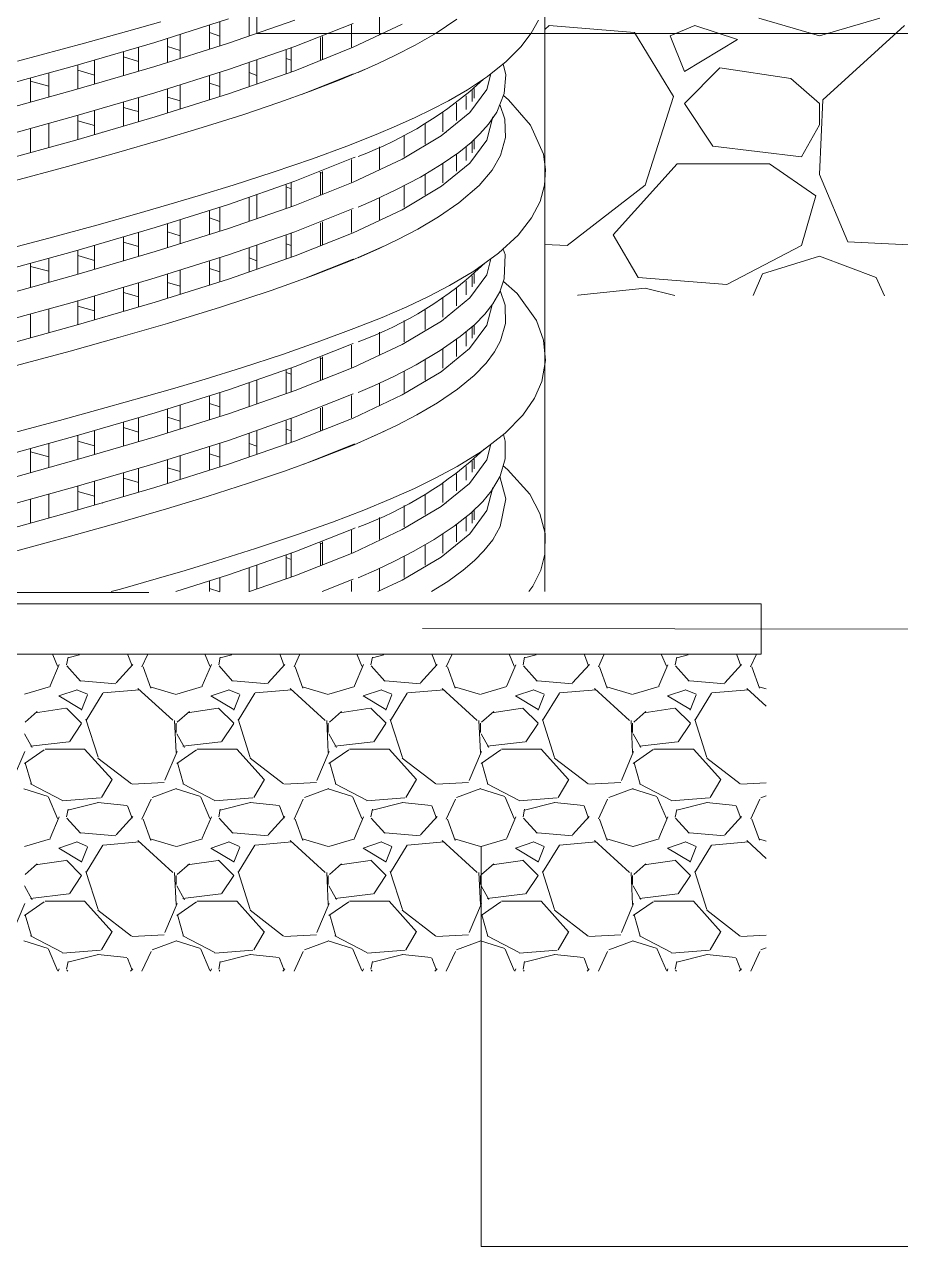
# Model space of a CAD drawing. Header units: millimetres. Extents: x 4229 to 8429, y -1187 to 1783.
# Drawn here: x 7594.7 to 7716.8, y 816.3 to 986.6 of the extents above; entities that cross this region are included whole.
import ezdxf

# ---------------------------------------------------------------- set-up
doc = ezdxf.new("R2010")
doc.units = ezdxf.units.MM

msp = doc.modelspace()

# ---------------------------------------------------------------- linework, layer by layer
at = {"lineweight": 5}
for p, q in [((7667.22, 1205.49), (7667.22, 907.55)), ((7626.02, 988.29), (7626.02, 985)), ((7627.12, 985.38), (7627.12, 988.66)), ((7644.2, 988.28), (7644.2, 985.2)), ((7613.73, 986.98), (7608.96, 985.62)), ((7612.91, 984.1), (7623.17, 987.36)), ((7620.5, 986.46), (7620.5, 983.16)), ((7621.96, 983.63), (7621.96, 986.93)), ((7623.17, 984), (7632.41, 987.21)), ((7632.41, 983.52), (7640.51, 986.74)), ((7640.29, 986.54), (7640.29, 983.41)), ((7640.53, 983.41), (7647.36, 986.62)), ((7654.96, 987.33), (7652.07, 985.38)), ((7666.32, 987.21), (7665.31, 985.38)), ((7667.85, 986.47), (7667.22, 985.9)), ((7679.73, 985.48), (7667.85, 986.47)), ((7688.14, 986.47), (7684.68, 984.99)), ((7694.08, 984.49), (7688.14, 986.47)), ((7697.05, 987.46), (7705.47, 984.99)), ((7705.47, 984.99), (7713.88, 987.46)), ((7717.34, 986.47), (7705.96, 976.08)), ((7608.96, 985.62), (7603.09, 984)), ((7614.66, 984.62), (7614.66, 981.3)), ((7616.44, 981.85), (7616.44, 985.16)), ((7620.5, 985.46), (7621.96, 984.98)), ((7627.09, 985.32), (7959.84, 985.32)), ((7635.95, 984.78), (7635.95, 981.59)), ((7636.24, 981.71), (7636.24, 984.9)), ((7652.07, 985.38), (7649.16, 983.7)), ((7650.57, 984.54), (7650.57, 984.49)), ((7665.31, 985.38), (7663.86, 983.46)), ((7685.17, 976.57), (7679.73, 985.48)), ((7684.68, 984.99), (7686.66, 980.04)), ((7686.66, 980.04), (7694.08, 984.49)), ((7603.09, 984), (7593.74, 981.49)), ((7601.89, 980.89), (7612.91, 984.1)), ((7608.53, 982.82), (7608.53, 979.48)), ((7610.6, 980.08), (7610.6, 983.43)), ((7612.91, 980.74), (7623.17, 984)), ((7616.44, 982.97), (7614.66, 983.52)), ((7623.17, 980.31), (7632.41, 983.52)), ((7631.18, 983.03), (7631.18, 979.76)), ((7631.89, 980.03), (7631.89, 983.29)), ((7632.4, 980.15), (7640.53, 983.41)), ((7649.16, 983.7), (7646.42, 982.3)), ((7663.86, 983.46), (7661.86, 981.44)), ((7604.48, 978.31), (7604.48, 981.61)), ((7608.53, 982.07), (7610.6, 981.45)), ((7626.02, 981.24), (7626.02, 977.95)), ((7627.12, 978.33), (7627.12, 981.61)), ((7631.18, 981.85), (7631.89, 981.6)), ((7644, 981.15), (7641.32, 979.95)), ((7646.42, 982.3), (7644, 981.15)), ((7661.86, 981.44), (7659.24, 979.33)), ((7661.42, 981.09), (7661.78, 979.55)), ((7590.25, 977.67), (7601.89, 980.89)), ((7598.1, 976.49), (7598.1, 979.84)), ((7601.89, 977.53), (7612.91, 980.74)), ((7602.15, 980.97), (7602.15, 977.64)), ((7604.48, 979.54), (7602.15, 980.2)), ((7612.91, 977.05), (7623.17, 980.31)), ((7620.5, 979.41), (7620.5, 976.12)), ((7621.96, 976.59), (7621.96, 979.88)), ((7623.16, 976.94), (7632.4, 980.15)), ((7627.12, 979.49), (7626.02, 979.88)), ((7633.47, 976.89), (7640.53, 979.72)), ((7638.58, 978.84), (7642.32, 980.4)), ((7641.32, 979.95), (7641.24, 979.92)), ((7659.24, 979.33), (7656.44, 977.48)), ((7659.16, 977.53), (7659.7, 979.71)), ((7661.78, 979.55), (7661.57, 976.95)), ((7691.61, 980.53), (7686.66, 975.58)), ((7701.51, 979.05), (7691.61, 980.53)), ((7595.56, 979.14), (7595.56, 975.8)), ((7595.56, 978.7), (7598.1, 978.01)), ((7616.44, 974.83), (7616.44, 978.11)), ((7620.5, 978.4), (7621.96, 977.94)), ((7634.58, 977.29), (7638.58, 978.84)), ((7657.38, 977.66), (7657.38, 976.31)), ((7705.47, 975.58), (7701.51, 979.05)), ((7590.25, 974.31), (7601.89, 977.53)), ((7601.89, 973.84), (7612.91, 977.05)), ((7610.6, 973.05), (7610.6, 976.38)), ((7612.94, 973.72), (7623.16, 976.94)), ((7614.66, 977.58), (7614.66, 974.28)), ((7616.44, 975.93), (7614.66, 976.47)), ((7630.18, 975.71), (7634.58, 977.29)), ((7653.8, 975.95), (7651.45, 974.73)), ((7656.44, 977.48), (7653.8, 975.95)), ((7656.28, 976.65), (7656.28, 974.72)), ((7656.76, 974.31), (7659.16, 977.53)), ((7657.1, 977.4), (7657.1, 975.85)), ((7661.57, 976.95), (7660.54, 974.39)), ((7661.46, 976.68), (7662.17, 976.1)), ((7662.17, 976.1), (7665.24, 972.56)), ((7681.21, 964.2), (7685.17, 976.57)), ((7705.96, 976.08), (7705.47, 965.68)), ((7604.48, 971.26), (7604.48, 974.57)), ((7608.53, 975.77), (7608.53, 972.44)), ((7608.53, 975.04), (7610.03, 974.62)), ((7610.03, 974.62), (7610.6, 974.44)), ((7625.14, 974.02), (7630.18, 975.71)), ((7651.45, 974.73), (7649.15, 973.63)), ((7652.79, 971.06), (7656.76, 974.31)), ((7653, 974.28), (7653, 971.61)), ((7654.91, 975.62), (7654.91, 973.23)), ((7660.54, 974.39), (7659.39, 972.71)), ((7660.97, 975.45), (7661.66, 973.41)), ((7686.66, 975.58), (7690.62, 969.64)), ((7705.47, 972.61), (7705.47, 975.58)), ((7590.25, 970.63), (7601.89, 973.84)), ((7598.1, 969.43), (7598.1, 972.8)), ((7601.87, 970.47), (7612.94, 973.72)), ((7602.15, 973.93), (7602.15, 970.59)), ((7604.48, 972.51), (7602.15, 973.16)), ((7619.49, 972.24), (7625.14, 974.02)), ((7649.15, 973.63), (7646.57, 972.47)), ((7650.57, 972.8), (7650.57, 969.92)), ((7659.39, 972.71), (7658.18, 971.33)), ((7659.15, 970.47), (7659.96, 973.72)), ((7661.66, 973.41), (7661.74, 970.83)), ((7665.24, 972.56), (7667.04, 968.53)), ((7702.99, 968.16), (7705.47, 972.61)), ((7595.56, 972.09), (7595.56, 968.74)), ((7605.56, 971.56), (7605.59, 971.56)), ((7613.95, 970.56), (7619.49, 972.24)), ((7643.72, 971.25), (7639.63, 969.63)), ((7646.57, 972.47), (7643.72, 971.25)), ((7647.36, 967.84), (7652.79, 971.06)), ((7647.63, 971.18), (7647.63, 968.2)), ((7653.38, 971.52), (7653.47, 971.52)), ((7658.18, 971.33), (7656.94, 970.15)), ((7661.74, 970.83), (7661.05, 968.35)), ((7590.24, 967.25), (7601.87, 970.47)), ((7607.22, 968.6), (7613.95, 970.56)), ((7639.63, 969.63), (7634.86, 967.87)), ((7644.2, 969.52), (7644.2, 966.44)), ((7656.94, 970.15), (7655.24, 968.76)), ((7656.28, 969.57), (7656.28, 967.61)), ((7656.76, 967.25), (7659.15, 970.47)), ((7657.1, 970.32), (7657.1, 968.72)), ((7657.38, 970.56), (7657.38, 969.21)), ((7690.62, 969.64), (7702.99, 968.16)), ((7600.7, 966.78), (7607.22, 968.6)), ((7634.86, 967.87), (7629.38, 965.99)), ((7632.4, 964.73), (7640.53, 967.99)), ((7640.29, 967.76), (7640.29, 964.61)), ((7640.53, 967.99), (7640.78, 968.11)), ((7640.53, 964.63), (7647.36, 967.84)), ((7655.24, 968.76), (7652.94, 967.15)), ((7654.91, 968.54), (7654.91, 966.14)), ((7661.05, 968.35), (7659.87, 966.27)), ((7667.04, 968.53), (7667.33, 966.39)), ((7592.77, 964.64), (7600.7, 966.78)), ((7629.38, 965.99), (7623.82, 964.21)), ((7635.89, 965.99), (7636.24, 965.85)), ((7635.95, 966.01), (7635.95, 962.8)), ((7636.24, 962.92), (7636.24, 966.12)), ((7652.94, 967.15), (7649.9, 965.32)), ((7650.57, 965.72), (7650.57, 962.86)), ((7652.81, 964.04), (7656.76, 967.25)), ((7653, 967.21), (7653, 964.53)), ((7659.87, 966.27), (7658.08, 964.17)), ((7667.33, 966.39), (7667.19, 964.2)), ((7676.76, 957.27), (7685.67, 967.17)), ((7685.67, 967.17), (7698.54, 967.17)), ((7698.54, 967.17), (7704.97, 962.71)), ((7623.82, 964.21), (7618.94, 962.72)), ((7623.16, 961.52), (7632.4, 964.73)), ((7631.18, 964.25), (7631.18, 960.99)), ((7631.89, 961.25), (7631.89, 964.51)), ((7632.4, 961.37), (7640.53, 964.63)), ((7649.9, 965.32), (7646.54, 963.58)), ((7647.35, 960.78), (7652.81, 964.04)), ((7647.63, 964.12), (7647.63, 961.14)), ((7658.08, 964.17), (7655.26, 961.74)), ((7667.19, 964.2), (7666.56, 961.94)), ((7670.32, 955.78), (7681.21, 964.2)), ((7705.47, 965.68), (7709.43, 956.28)), ((7618.94, 962.72), (7614.84, 961.51)), ((7626.02, 962.46), (7626.02, 959.17)), ((7627.12, 959.55), (7627.12, 962.83)), ((7631.89, 963.68), (7631.18, 963.95)), ((7646.54, 963.58), (7643.44, 962.12)), ((7644.2, 962.45), (7644.2, 959.38)), ((7704.97, 962.71), (7702.99, 955.78)), ((7614.84, 961.51), (7610.38, 960.21)), ((7612.94, 958.3), (7623.16, 961.52)), ((7620.5, 960.63), (7620.5, 957.33)), ((7621.96, 957.8), (7621.96, 961.1)), ((7623.16, 958.16), (7632.4, 961.37)), ((7632.4, 957.69), (7640.53, 960.94)), ((7640.29, 960.72), (7640.29, 957.58)), ((7640.52, 957.57), (7647.35, 960.78)), ((7643.44, 962.12), (7641.23, 961.14)), ((7655.26, 961.74), (7652.42, 959.79)), ((7666.56, 961.94), (7665.39, 959.65)), ((7610.38, 960.21), (7604.82, 958.64)), ((7616.44, 956.02), (7616.44, 959.34)), ((7620.5, 959.63), (7621.96, 959.15)), ((7635.95, 958.95), (7635.95, 955.77)), ((7636.24, 955.88), (7636.24, 959.07)), ((7652.42, 959.79), (7649.51, 958.07)), ((7665.39, 959.65), (7663.53, 957.25)), ((7604.82, 958.64), (7598.13, 956.82)), ((7601.87, 955.05), (7612.94, 958.3)), ((7610.6, 954.26), (7610.6, 957.61)), ((7612.94, 954.95), (7623.16, 958.16)), ((7614.66, 958.79), (7614.66, 955.48)), ((7616.44, 957.14), (7614.66, 957.69)), ((7623.16, 954.47), (7632.4, 957.69)), ((7631.18, 957.2), (7631.18, 953.93)), ((7631.89, 954.2), (7631.89, 957.46)), ((7632.42, 954.36), (7640.52, 957.57)), ((7649.51, 958.07), (7646.74, 956.61)), ((7650.57, 958.71), (7650.57, 958.67)), ((7663.53, 957.25), (7660.79, 954.71)), ((7680.22, 951.33), (7676.76, 957.27)), ((7598.13, 956.82), (7591.01, 954.94)), ((7604.48, 952.49), (7604.48, 955.79)), ((7608.53, 956.99), (7608.53, 953.66)), ((7608.53, 956.24), (7610.6, 955.63)), ((7627.12, 952.5), (7627.12, 955.78)), ((7631.18, 956.02), (7631.89, 955.77)), ((7640.36, 953.74), (7644.79, 955.68)), ((7646.74, 956.61), (7644.22, 955.4)), ((7667.22, 955.93), (7670.32, 955.78)), ((7702.99, 955.78), (7692.6, 950.34)), ((7709.43, 956.28), (7719.82, 955.78)), ((7590.24, 951.83), (7601.87, 955.05)), ((7598.1, 950.67), (7598.1, 954.02)), ((7601.87, 951.69), (7612.94, 954.95)), ((7602.15, 955.15), (7602.15, 951.82)), ((7604.48, 953.71), (7602.15, 954.38)), ((7612.94, 951.26), (7623.16, 954.47)), ((7621.96, 950.76), (7621.96, 954.05)), ((7623.14, 951.1), (7632.42, 954.36)), ((7626.02, 955.41), (7626.02, 952.12)), ((7627.12, 953.66), (7626.02, 954.05)), ((7633.76, 951.2), (7640.52, 953.88)), ((7640.52, 953.88), (7640.56, 953.9)), ((7644.22, 955.4), (7641.2, 954.08)), ((7660.79, 954.71), (7657.32, 952.22)), ((7659.15, 951.69), (7659.71, 953.94)), ((7661.4, 955.28), (7661.68, 954.55)), ((7661.68, 954.55), (7661.57, 951.12)), ((7697.55, 951.82), (7705.47, 954.3)), ((7705.47, 954.3), (7713.39, 951.33)), ((7595.56, 953.32), (7595.56, 949.97)), ((7595.56, 952.88), (7598.1, 952.19)), ((7616.44, 949), (7616.44, 952.29)), ((7620.5, 953.58), (7620.5, 950.29)), ((7620.5, 952.57), (7621.96, 952.11)), ((7635.02, 951.65), (7640.36, 953.74)), ((7657.32, 952.22), (7653.95, 950.22)), ((7590.24, 948.48), (7601.87, 951.69)), ((7601.87, 948), (7612.94, 951.26)), ((7610.6, 947.23), (7610.6, 950.56)), ((7612.93, 947.89), (7623.14, 951.1)), ((7614.66, 951.75), (7614.66, 948.45)), ((7616.44, 950.1), (7614.66, 950.65)), ((7629.08, 949.52), (7635.02, 951.65)), ((7656.28, 950.81), (7656.28, 948.89)), ((7656.76, 948.48), (7659.15, 951.69)), ((7657.1, 951.56), (7657.1, 950.01)), ((7657.38, 951.82), (7657.38, 950.48)), ((7661.57, 951.12), (7660.94, 949.32)), ((7661.45, 950.79), (7663.37, 949.1)), ((7692.6, 950.34), (7680.22, 951.33)), ((7696.25, 948.8), (7697.55, 951.82)), ((7713.39, 951.33), (7714.56, 948.78)), ((7604.48, 945.44), (7604.48, 948.75)), ((7608.53, 949.95), (7608.53, 946.62)), ((7608.53, 949.22), (7610.03, 948.8)), ((7610.03, 948.8), (7610.6, 948.62)), ((7622.04, 947.19), (7629.08, 949.52)), ((7651.01, 948.68), (7647.99, 947.25)), ((7653.95, 950.22), (7651.01, 948.68)), ((7654.91, 949.79), (7654.91, 947.39)), ((7660.94, 949.32), (7659.98, 947.65)), ((7661.01, 949.52), (7661.68, 947.45)), ((7663.37, 949.1), (7666.05, 945.34)), ((7671.8, 948.82), (7671.81, 948.85)), ((7681.21, 949.84), (7671.81, 948.85)), ((7685.35, 948.81), (7681.21, 949.84)), ((7590.24, 944.79), (7601.87, 948)), ((7598.1, 943.61), (7598.1, 946.97)), ((7601.91, 944.67), (7612.93, 947.89)), ((7602.15, 948.1), (7602.15, 944.77)), ((7604.48, 946.69), (7602.15, 947.34)), ((7614.66, 944.94), (7622.04, 947.19)), ((7647.99, 947.25), (7644.56, 945.77)), ((7650.57, 946.96), (7650.57, 944.09)), ((7652.81, 945.26), (7656.76, 948.48)), ((7653, 948.44), (7653, 945.78)), ((7659.98, 947.65), (7658.86, 946.22)), ((7659.16, 944.67), (7659.87, 947.51)), ((7661.68, 947.45), (7661.73, 944.91)), ((7595.56, 946.27), (7595.56, 942.92)), ((7605.56, 945.73), (7605.59, 945.73)), ((7644.56, 945.77), (7640.63, 944.2)), ((7647.35, 942.01), (7652.81, 945.26)), ((7647.63, 945.35), (7647.63, 942.37)), ((7653.38, 945.69), (7653.47, 945.69)), ((7658.86, 946.22), (7657.45, 944.79)), ((7666.05, 945.34), (7667.06, 942.59)), ((7590.22, 941.42), (7601.91, 944.67)), ((7607.83, 942.97), (7614.66, 944.94)), ((7640.63, 944.2), (7636.01, 942.48)), ((7644.2, 943.69), (7644.2, 940.6)), ((7657.45, 944.79), (7655.44, 943.1)), ((7656.28, 943.77), (7656.28, 941.75)), ((7656.75, 941.42), (7659.16, 944.67)), ((7657.1, 944.49), (7657.1, 942.89)), ((7657.38, 944.72), (7657.38, 943.37)), ((7661.73, 944.91), (7661.03, 942.5)), ((7601.09, 941.08), (7607.83, 942.97)), ((7636.01, 942.48), (7630.67, 940.61)), ((7632.42, 938.94), (7640.52, 942.15)), ((7640.29, 941.92), (7640.29, 938.77)), ((7640.52, 938.79), (7647.35, 942.01)), ((7655.44, 943.1), (7652.64, 941.15)), ((7654.91, 942.71), (7654.91, 940.31)), ((7661.03, 942.5), (7660.2, 940.96)), ((7667.06, 942.59), (7667.33, 939.76)), ((7592.93, 938.86), (7601.09, 941.08)), ((7630.67, 940.61), (7624.96, 938.74)), ((7635.89, 940.15), (7636.24, 940.02)), ((7635.95, 940.18), (7635.95, 936.97)), ((7636.24, 937.08), (7636.24, 940.28)), ((7652.64, 941.15), (7649.3, 939.17)), ((7652.8, 938.2), (7656.75, 941.42)), ((7653, 941.38), (7653, 938.7)), ((7660.2, 940.96), (7659.05, 939.4)), ((7624.96, 938.74), (7619.9, 937.17)), ((7623.14, 935.68), (7632.42, 938.94)), ((7631.89, 935.42), (7631.89, 938.68)), ((7632.42, 935.58), (7640.52, 938.79)), ((7649.3, 939.17), (7646.17, 937.55)), ((7650.57, 939.91), (7650.57, 937.03)), ((7659.05, 939.4), (7657.39, 937.67)), ((7667.33, 939.76), (7666.8, 936.82)), ((7619.9, 937.17), (7615.66, 935.91)), ((7627.12, 933.72), (7627.12, 937)), ((7631.18, 938.42), (7631.18, 935.16)), ((7631.89, 937.85), (7631.18, 938.11)), ((7646.17, 937.55), (7643.48, 936.29)), ((7647.37, 934.99), (7652.8, 938.2)), ((7647.63, 938.29), (7647.63, 935.31)), ((7657.39, 937.67), (7655.07, 935.76)), ((7666.8, 936.82), (7665.79, 934.53)), ((7615.66, 935.91), (7611.42, 934.69)), ((7612.93, 932.47), (7623.14, 935.68)), ((7621.96, 931.97), (7621.96, 935.26)), ((7623.14, 932.32), (7632.42, 935.58)), ((7626.02, 936.62), (7626.02, 933.34)), ((7632.42, 931.89), (7640.52, 935.1)), ((7643.48, 936.29), (7641.22, 935.3)), ((7644.2, 936.62), (7644.2, 933.54)), ((7655.07, 935.76), (7652.27, 933.87)), ((7611.42, 934.69), (7606.09, 933.19)), ((7616.44, 930.19), (7616.44, 933.5)), ((7620.5, 934.8), (7620.5, 931.5)), ((7620.5, 933.79), (7621.96, 933.32)), ((7640.29, 934.88), (7640.29, 931.75)), ((7640.51, 931.73), (7647.37, 934.99)), ((7652.27, 933.87), (7649.38, 932.19)), ((7665.79, 934.53), (7664.15, 932.15)), ((7606.09, 933.19), (7599.6, 931.41)), ((7601.91, 929.25), (7612.93, 932.47)), ((7610.6, 928.42), (7610.6, 931.77)), ((7612.93, 929.11), (7623.14, 932.32)), ((7614.66, 932.96), (7614.66, 929.64)), ((7616.44, 931.31), (7614.66, 931.86)), ((7623.14, 928.63), (7632.42, 931.89)), ((7632.41, 928.52), (7640.51, 931.73)), ((7635.95, 933.12), (7635.95, 929.93)), ((7636.24, 930.05), (7636.24, 933.24)), ((7649.38, 932.19), (7646.55, 930.71)), ((7650.57, 932.87), (7650.57, 932.83)), ((7664.15, 932.15), (7661.7, 929.63)), ((7599.6, 931.41), (7590.02, 928.84)), ((7604.48, 926.65), (7604.48, 929.95)), ((7608.53, 931.16), (7608.53, 927.82)), ((7608.53, 930.41), (7610.6, 929.79)), ((7627.12, 926.67), (7627.12, 929.95)), ((7631.18, 931.37), (7631.18, 928.1)), ((7631.18, 930.19), (7631.89, 929.94)), ((7631.89, 928.37), (7631.89, 931.63)), ((7646.55, 930.71), (7643.88, 929.43)), ((7590.22, 926), (7601.91, 929.25)), ((7601.91, 925.9), (7612.93, 929.11)), ((7602.15, 929.31), (7602.15, 925.98)), ((7604.48, 927.88), (7602.15, 928.54)), ((7612.93, 925.42), (7623.14, 928.63)), ((7623.17, 925.31), (7632.41, 928.52)), ((7626.02, 929.58), (7626.02, 926.29)), ((7640.65, 928.02), (7644.88, 929.91)), ((7643.88, 929.43), (7641.18, 928.25)), ((7661.7, 929.63), (7658.38, 927.09)), ((7661.46, 929.45), (7661.71, 928.5)), ((7661.71, 928.5), (7661.71, 926.04)), ((7595.56, 927.48), (7595.56, 924.14)), ((7595.56, 927.04), (7598.1, 926.35)), ((7598.1, 924.83), (7598.1, 928.18)), ((7620.5, 927.75), (7620.5, 924.46)), ((7620.5, 926.74), (7621.96, 926.28)), ((7621.96, 924.93), (7621.96, 928.22)), ((7627.12, 927.83), (7626.02, 928.21)), ((7633.63, 925.32), (7640.51, 928.04)), ((7635.29, 925.91), (7640.65, 928.02)), ((7640.51, 928.04), (7640.72, 928.14)), ((7658.38, 927.09), (7655, 925)), ((7659.16, 925.9), (7659.71, 928.11)), ((7590.22, 922.64), (7601.91, 925.9)), ((7601.91, 922.21), (7612.93, 925.42)), ((7612.91, 922.05), (7623.17, 925.31)), ((7614.66, 925.92), (7614.66, 922.62)), ((7616.44, 923.17), (7616.44, 926.45)), ((7630.96, 924.36), (7635.29, 925.91)), ((7655, 925), (7651.95, 923.35)), ((7656.28, 925), (7656.28, 923.08)), ((7656.75, 922.64), (7659.16, 925.9)), ((7657.1, 925.75), (7657.1, 924.2)), ((7657.38, 926.01), (7657.38, 924.67)), ((7661.71, 926.04), (7660.99, 923.64)), ((7661.42, 925.06), (7662.04, 924.57)), ((7608.53, 924.11), (7608.53, 920.78)), ((7608.53, 923.38), (7610.03, 922.96)), ((7610.6, 921.39), (7610.6, 924.72)), ((7616.44, 924.27), (7614.66, 924.81)), ((7625.93, 922.65), (7630.96, 924.36)), ((7651.95, 923.35), (7649.07, 921.94)), ((7654.91, 923.98), (7654.91, 921.58)), ((7660.99, 923.64), (7659.8, 921.59)), ((7660.96, 923.59), (7661.8, 920.47)), ((7662.04, 924.57), (7665.12, 921.11)), ((7590.22, 918.95), (7601.91, 922.21)), ((7601.89, 918.84), (7612.91, 922.05)), ((7602.15, 922.27), (7602.15, 918.93)), ((7604.48, 920.85), (7602.15, 921.5)), ((7604.48, 919.6), (7604.48, 922.91)), ((7610.03, 922.96), (7610.6, 922.78)), ((7620.2, 920.8), (7625.93, 922.65)), ((7649.07, 921.94), (7645.78, 920.46)), ((7652.8, 919.43), (7656.75, 922.64)), ((7653, 922.63), (7653, 919.97)), ((7659.8, 921.59), (7658.61, 920.12)), ((7659.16, 918.84), (7659.96, 922.05)), ((7659.96, 922.05), (7659.96, 922.05)), ((7595.56, 920.43), (7595.56, 917.08)), ((7598.1, 917.77), (7598.1, 921.14)), ((7605.56, 919.9), (7605.59, 919.9)), ((7614.52, 919.07), (7620.2, 920.8)), ((7645.78, 920.46), (7642.02, 918.9)), ((7650.57, 921.15), (7650.57, 918.28)), ((7653.38, 919.88), (7653.47, 919.88)), ((7658.61, 920.12), (7656.92, 918.47)), ((7661.8, 920.47), (7661.01, 916.61)), ((7665.12, 921.11), (7666.54, 918.45)), ((7590.25, 915.62), (7601.89, 918.84)), ((7607.66, 917.07), (7614.52, 919.07)), ((7642.02, 918.9), (7637.66, 917.23)), ((7647.37, 916.21), (7652.8, 919.43)), ((7647.63, 919.53), (7647.63, 916.56)), ((7656.92, 918.47), (7654.61, 916.65)), ((7656.76, 915.62), (7659.16, 918.84)), ((7657.1, 918.68), (7657.1, 917.08)), ((7657.38, 918.91), (7657.38, 917.56)), ((7666.54, 918.45), (7667.26, 915.65)), ((7601.15, 915.27), (7607.66, 917.07)), ((7632.41, 913.1), (7640.51, 916.31)), ((7637.66, 917.23), (7632.61, 915.45)), ((7640.51, 916.31), (7640.81, 916.45)), ((7644.2, 917.88), (7644.2, 914.8)), ((7654.61, 916.65), (7651.81, 914.81)), ((7654.91, 916.9), (7654.91, 914.51)), ((7656.28, 917.93), (7656.28, 915.97)), ((7661.01, 916.61), (7659.97, 914.79)), ((7593.15, 913.11), (7601.15, 915.27)), ((7632.61, 915.45), (7626.93, 913.56)), ((7640.29, 916.11), (7640.29, 912.96)), ((7640.51, 912.96), (7647.37, 916.21)), ((7651.81, 914.81), (7648.97, 913.19)), ((7652.79, 912.37), (7656.76, 915.62)), ((7653, 915.57), (7653, 912.89)), ((7659.97, 914.79), (7658.72, 913.22)), ((7667.26, 915.65), (7667.22, 912.77)), ((7626.93, 913.56), (7621.64, 911.89)), ((7623.17, 909.88), (7632.41, 913.1)), ((7632.41, 909.74), (7640.51, 912.96)), ((7635.89, 914.34), (7636.24, 914.21)), ((7635.95, 914.37), (7635.95, 911.16)), ((7636.24, 911.27), (7636.24, 914.47)), ((7648.97, 913.19), (7646.26, 911.79)), ((7650.57, 914.08), (7650.57, 911.22)), ((7658.72, 913.22), (7657.42, 911.89)), ((7621.64, 911.89), (7617.1, 910.51)), ((7631.18, 912.61), (7631.18, 909.35)), ((7631.89, 912.04), (7631.18, 912.3)), ((7631.89, 909.61), (7631.89, 912.87)), ((7646.26, 911.79), (7643.78, 910.61)), ((7647.36, 909.15), (7652.79, 912.37)), ((7647.63, 912.48), (7647.63, 909.5)), ((7657.42, 911.89), (7655.84, 910.53)), ((7667.22, 912.77), (7666.65, 910.55)), ((7617.1, 910.51), (7613.06, 909.32)), ((7615.8, 907.55), (7623.17, 909.88)), ((7626.02, 910.81), (7626.02, 907.53)), ((7626.1, 907.55), (7632.41, 909.74)), ((7627.12, 907.91), (7627.12, 911.19)), ((7643.78, 910.61), (7641.21, 909.47)), ((7644.2, 910.81), (7644.2, 907.73)), ((7655.84, 910.53), (7653.7, 908.96)), ((7666.65, 910.55), (7665.56, 908.31)), ((7608.12, 907.91), (7606.79, 907.55)), ((7613.06, 909.32), (7608.12, 907.91)), ((7620.5, 908.99), (7620.5, 907.55)), ((7620.5, 907.99), (7621.96, 907.51)), ((7621.96, 907.55), (7621.96, 909.45)), ((7636.18, 907.55), (7640.51, 909.27)), ((7640.29, 909.07), (7640.29, 907.55)), ((7643.95, 907.55), (7647.36, 909.15)), ((7653.7, 908.96), (7651.45, 907.55)), ((7665.56, 908.31), (7665, 907.55)), ((7577.49, 907.43), (7612.05, 907.43)), ((7433.66, 905.85), (7697.35, 905.85)), ((7697.35, 905.85), (7697.35, 898.84)), ((7650.16, 902.39), (7959.46, 902.01)), ((7697.35, 898.84), (7433.66, 898.84)), ((7599.35, 897.15), (7598.68, 898.72)), ((7600.59, 897.35), (7600.8, 898.41)), ((7600.79, 898.32), (7602.4, 898.72)), ((7609.72, 897.19), (7609.14, 898.72)), ((7611.85, 898.72), (7611.09, 897.06)), ((7620.55, 897.15), (7619.88, 898.72)), ((7621.8, 897.35), (7622.01, 898.41)), ((7622, 898.32), (7623.6, 898.72)), ((7630.92, 897.2), (7630.35, 898.72)), ((7633.06, 898.72), (7632.29, 897.06)), ((7641.75, 897.15), (7641.08, 898.72)), ((7643, 897.35), (7643.21, 898.41)), ((7643.2, 898.32), (7644.8, 898.72)), ((7652.12, 897.2), (7651.55, 898.72)), ((7654.26, 898.72), (7653.5, 897.06)), ((7662.96, 897.16), (7662.29, 898.72)), ((7664.2, 897.35), (7664.41, 898.41)), ((7664.4, 898.32), (7666.01, 898.72)), ((7673.32, 897.2), (7672.75, 898.72)), ((7675.46, 898.72), (7674.7, 897.07)), ((7684.16, 897.16), (7683.49, 898.72)), ((7685.4, 897.35), (7685.62, 898.41)), ((7685.6, 898.32), (7687.21, 898.72)), ((7694.53, 897.2), (7693.96, 898.72)), ((7696.67, 898.72), (7695.9, 897.07)), ((7599.57, 897.38), (7598.3, 894.41)), ((7600.62, 897.2), (7602.53, 895.08)), ((7607.49, 894.86), (7609.82, 897.41)), ((7612.32, 894.08), (7611.26, 897.05)), ((7620.77, 897.38), (7619.5, 894.41)), ((7621.83, 897.2), (7623.73, 895.08)), ((7628.69, 894.86), (7631.02, 897.41)), ((7633.52, 894.08), (7632.46, 897.05)), ((7641.98, 897.38), (7640.7, 894.41)), ((7643.03, 897.2), (7644.94, 895.08)), ((7649.89, 894.86), (7652.22, 897.4)), ((7654.72, 894.09), (7653.66, 897.05)), ((7663.18, 897.37), (7661.91, 894.41)), ((7664.23, 897.21), (7666.14, 895.08)), ((7671.09, 894.86), (7673.43, 897.4)), ((7675.92, 894.09), (7674.86, 897.06)), ((7684.38, 897.37), (7683.11, 894.4)), ((7685.43, 897.21), (7687.34, 895.09)), ((7692.29, 894.85), (7694.63, 897.4)), ((7697.12, 894.09), (7696.06, 897.06)), ((7598.34, 894.31), (7594.74, 893.25)), ((7602.59, 895.12), (7607.47, 894.7)), ((7615.86, 893.22), (7612.25, 894.28)), ((7619.55, 894.31), (7615.94, 893.25)), ((7623.8, 895.12), (7628.67, 894.7)), ((7637.06, 893.22), (7633.45, 894.28)), ((7640.75, 894.31), (7637.14, 893.25)), ((7645, 895.12), (7649.88, 894.7)), ((7658.26, 893.22), (7654.66, 894.28)), ((7661.95, 894.31), (7658.35, 893.25)), ((7666.2, 895.12), (7671.08, 894.7)), ((7679.46, 893.22), (7675.86, 894.28)), ((7683.15, 894.31), (7679.55, 893.25)), ((7687.41, 895.12), (7692.28, 894.7)), ((7698.06, 893.99), (7697.06, 894.28)), ((7599.51, 893.01), (7602.06, 893.86)), ((7602.69, 891.11), (7599.51, 893.02)), ((7602.02, 893.88), (7603.5, 893.24)), ((7603.52, 893.17), (7602.67, 891.05)), ((7603.3, 889.61), (7605.63, 893.42)), ((7605.68, 893.44), (7610.77, 893.86)), ((7610.52, 894.07), (7615.4, 889.62)), ((7623.89, 891.11), (7620.71, 893.02)), ((7620.72, 893.01), (7623.26, 893.86)), ((7623.22, 893.88), (7624.7, 893.24)), ((7624.72, 893.17), (7623.88, 891.05)), ((7624.51, 889.61), (7626.84, 893.42)), ((7626.88, 893.44), (7631.97, 893.86)), ((7631.73, 894.06), (7636.61, 889.61)), ((7645.09, 891.11), (7641.91, 893.02)), ((7641.92, 893.01), (7644.46, 893.86)), ((7644.42, 893.88), (7645.91, 893.24)), ((7645.93, 893.17), (7645.08, 891.05)), ((7645.71, 889.61), (7648.04, 893.42)), ((7648.09, 893.44), (7653.18, 893.86)), ((7652.94, 894.06), (7657.82, 889.61)), ((7663.12, 893.01), (7665.67, 893.86)), ((7666.3, 891.11), (7663.12, 893.02)), ((7665.63, 893.88), (7667.11, 893.24)), ((7667.13, 893.17), (7666.28, 891.05)), ((7666.91, 889.61), (7669.25, 893.42)), ((7669.29, 893.44), (7674.38, 893.86)), ((7674.15, 894.06), (7679.02, 889.6)), ((7684.32, 893.01), (7686.87, 893.86)), ((7687.5, 891.11), (7684.32, 893.02)), ((7686.83, 893.88), (7688.32, 893.24)), ((7688.33, 893.17), (7687.49, 891.05)), ((7688.12, 889.61), (7690.45, 893.42)), ((7690.49, 893.44), (7695.58, 893.86)), ((7695.36, 894.05), (7698.06, 891.58)), ((7594.81, 889.35), (7596.51, 890.84)), ((7596.25, 890.67), (7600.49, 891.3)), ((7600.57, 891.32), (7602.69, 889.2)), ((7616.01, 889.35), (7617.71, 890.83)), ((7617.45, 890.67), (7621.7, 891.3)), ((7621.78, 891.32), (7623.9, 889.2)), ((7637.21, 889.35), (7638.91, 890.83)), ((7638.66, 890.67), (7642.9, 891.3)), ((7642.98, 891.32), (7645.1, 889.2)), ((7658.42, 889.35), (7660.11, 890.83)), ((7659.86, 890.67), (7664.1, 891.3)), ((7664.18, 891.32), (7666.3, 889.2)), ((7679.62, 889.34), (7681.31, 890.83)), ((7681.07, 890.67), (7685.31, 891.3)), ((7685.39, 891.32), (7687.51, 889.2)), ((7602.69, 889.19), (7600.99, 886.64)), ((7604.98, 884.46), (7603.28, 889.76)), ((7615.62, 889.6), (7615.84, 885.15)), ((7615.84, 887.92), (7615.84, 889.2)), ((7623.89, 889.19), (7622.19, 886.64)), ((7626.18, 884.45), (7624.49, 889.76)), ((7636.83, 889.6), (7637.04, 885.14)), ((7637.04, 887.92), (7637.04, 889.2)), ((7645.09, 889.19), (7643.4, 886.64)), ((7647.39, 884.45), (7645.69, 889.75)), ((7658.03, 889.59), (7658.24, 885.14)), ((7658.25, 887.92), (7658.25, 889.2)), ((7666.3, 889.19), (7664.6, 886.64)), ((7668.59, 884.45), (7666.9, 889.75)), ((7679.23, 889.59), (7679.44, 885.14)), ((7679.45, 887.92), (7679.45, 889.2)), ((7687.5, 889.19), (7685.8, 886.64)), ((7689.8, 884.45), (7688.1, 889.75)), ((7595.8, 885.83), (7594.74, 887.73)), ((7617, 885.83), (7615.94, 887.74)), ((7638.2, 885.83), (7637.14, 887.74)), ((7659.4, 885.84), (7658.34, 887.74)), ((7680.6, 885.84), (7679.54, 887.75)), ((7600.89, 886.64), (7595.59, 886)), ((7622.09, 886.64), (7616.79, 886)), ((7643.29, 886.64), (7637.99, 886)), ((7664.5, 886.64), (7659.2, 886)), ((7685.7, 886.64), (7680.4, 886)), ((7594.78, 885.29), (7593.08, 881.26)), ((7597.49, 885.52), (7594.73, 883.61)), ((7603.12, 885.59), (7597.6, 885.59)), ((7606.93, 881.36), (7603.11, 885.6)), ((7609.63, 880.75), (7604.96, 884.36)), ((7615.98, 885.29), (7614.28, 881.26)), ((7618.7, 885.52), (7615.94, 883.61)), ((7624.32, 885.59), (7618.81, 885.59)), ((7628.13, 881.36), (7624.32, 885.6)), ((7630.83, 880.75), (7626.17, 884.36)), ((7637.18, 885.28), (7635.48, 881.25)), ((7639.9, 885.52), (7637.14, 883.62)), ((7645.52, 885.59), (7640.01, 885.59)), ((7649.34, 881.36), (7645.52, 885.6)), ((7652.04, 880.75), (7647.37, 884.35)), ((7658.38, 885.28), (7656.69, 881.25)), ((7661.1, 885.52), (7658.35, 883.62)), ((7666.73, 885.59), (7661.21, 885.59)), ((7670.54, 881.36), (7666.72, 885.6)), ((7673.24, 880.75), (7668.58, 884.35)), ((7679.58, 885.27), (7677.89, 881.24)), ((7682.31, 885.53), (7679.55, 883.62)), ((7687.93, 885.59), (7682.42, 885.59)), ((7691.74, 881.36), (7687.93, 885.6)), ((7694.45, 880.75), (7689.78, 884.35)), ((7594.84, 883.69), (7595.69, 880.73)), ((7616.04, 883.69), (7616.89, 880.73)), ((7637.25, 883.69), (7638.1, 880.73)), ((7658.45, 883.69), (7659.3, 880.73)), ((7679.65, 883.69), (7680.5, 880.73)), ((7595.58, 880.78), (7600.04, 878.45)), ((7605.46, 878.84), (7606.95, 881.38)), ((7614.19, 880.93), (7609.74, 880.72)), ((7616.79, 880.78), (7621.24, 878.45)), ((7626.67, 878.84), (7628.15, 881.38)), ((7635.4, 880.93), (7630.95, 880.72)), ((7638, 880.78), (7642.45, 878.44)), ((7647.87, 878.84), (7649.35, 881.38)), ((7656.6, 880.93), (7652.15, 880.72)), ((7659.2, 880.77), (7663.66, 878.44)), ((7669.07, 878.84), (7670.56, 881.38)), ((7677.8, 880.93), (7673.35, 880.72)), ((7680.41, 880.77), (7684.86, 878.44)), ((7690.27, 878.84), (7691.76, 881.38)), ((7698.06, 880.88), (7694.55, 880.72)), ((7598.04, 879.01), (7594.65, 880.07)), ((7599.35, 875.95), (7598.08, 878.91)), ((7615.92, 880.11), (7612.52, 878.84)), ((7619.25, 879.01), (7615.85, 880.07)), ((7620.55, 875.95), (7619.28, 878.92)), ((7637.12, 880.11), (7633.73, 878.84)), ((7640.45, 879.01), (7637.06, 880.07)), ((7641.75, 875.95), (7640.48, 878.92)), ((7658.32, 880.11), (7654.93, 878.84)), ((7661.65, 879.01), (7658.26, 880.07)), ((7662.96, 875.95), (7661.68, 878.92)), ((7679.52, 880.11), (7676.13, 878.84)), ((7682.85, 879.01), (7679.46, 880.07)), ((7684.16, 875.95), (7682.89, 878.92)), ((7698.06, 879.11), (7697.33, 878.83)), ((7600.03, 878.38), (7605.34, 878.8)), ((7600.59, 876.15), (7600.8, 877.21)), ((7600.79, 877.11), (7605.03, 878.17)), ((7604.97, 878.18), (7608.99, 877.75)), ((7609.72, 875.99), (7609.08, 877.69)), ((7612.36, 878.61), (7611.09, 875.86)), ((7621.24, 878.38), (7626.54, 878.8)), ((7621.8, 876.15), (7622.01, 877.21)), ((7621.99, 877.11), (7626.24, 878.17)), ((7626.17, 878.18), (7630.2, 877.75)), ((7630.92, 875.99), (7630.28, 877.69)), ((7633.56, 878.62), (7632.29, 875.86)), ((7642.44, 878.38), (7647.74, 878.8)), ((7643, 876.15), (7643.21, 877.21)), ((7643.2, 877.11), (7647.44, 878.17)), ((7647.37, 878.18), (7651.4, 877.75)), ((7652.12, 875.99), (7651.48, 877.69)), ((7654.77, 878.62), (7653.5, 875.86)), ((7663.65, 878.38), (7668.95, 878.8)), ((7664.2, 876.15), (7664.41, 877.21)), ((7664.4, 877.11), (7668.64, 878.17)), ((7668.57, 878.18), (7672.6, 877.75)), ((7673.32, 875.99), (7672.69, 877.69)), ((7675.97, 878.62), (7674.7, 875.87)), ((7684.85, 878.38), (7690.15, 878.8)), ((7685.4, 876.14), (7685.62, 877.2)), ((7685.6, 877.11), (7689.84, 878.17)), ((7689.77, 878.18), (7693.8, 877.75)), ((7694.53, 876), (7693.89, 877.69)), ((7697.18, 878.63), (7695.91, 875.87)), ((7599.57, 876.18), (7598.3, 873.21)), ((7600.62, 876), (7602.53, 873.88)), ((7607.49, 873.66), (7609.82, 876.2)), ((7612.32, 872.87), (7611.26, 875.84)), ((7620.77, 876.17), (7619.5, 873.21)), ((7621.83, 876), (7623.74, 873.88)), ((7628.69, 873.66), (7631.02, 876.2)), ((7633.52, 872.88), (7632.46, 875.85)), ((7641.98, 876.17), (7640.7, 873.2)), ((7643.03, 876), (7644.94, 873.88)), ((7649.89, 873.65), (7652.22, 876.2)), ((7654.72, 872.88), (7653.66, 875.85)), ((7663.18, 876.17), (7661.91, 873.2)), ((7664.23, 876), (7666.14, 873.88)), ((7671.09, 873.65), (7673.42, 876.2)), ((7675.92, 872.88), (7674.86, 875.85)), ((7684.38, 876.17), (7683.11, 873.2)), ((7685.43, 876), (7687.34, 873.88)), ((7692.29, 873.65), (7694.63, 876.19)), ((7697.12, 872.89), (7696.06, 875.86)), ((7602.58, 873.92), (7607.45, 873.5)), ((7623.78, 873.92), (7628.66, 873.5)), ((7644.99, 873.92), (7649.86, 873.5)), ((7666.19, 873.92), (7671.07, 873.5)), ((7687.39, 873.92), (7692.27, 873.5)), ((7598.34, 873.11), (7594.74, 872.05)), ((7599.51, 871.81), (7602.06, 872.66)), ((7602.01, 872.68), (7603.5, 872.04)), ((7603.3, 868.4), (7605.64, 872.22)), ((7605.68, 872.23), (7610.77, 872.66)), ((7610.52, 872.87), (7615.4, 868.42)), ((7615.86, 872.02), (7612.25, 873.08)), ((7619.54, 873.11), (7615.94, 872.05)), ((7620.72, 871.81), (7623.26, 872.66)), ((7623.22, 872.68), (7624.7, 872.04)), ((7624.51, 868.4), (7626.84, 872.22)), ((7626.88, 872.23), (7631.97, 872.66)), ((7631.73, 872.87), (7636.6, 868.41)), ((7637.06, 872.02), (7633.46, 873.08)), ((7640.75, 873.11), (7637.14, 872.05)), ((7641.92, 871.81), (7644.46, 872.66)), ((7644.42, 872.68), (7645.91, 872.04)), ((7645.71, 868.4), (7648.04, 872.22)), ((7648.09, 872.23), (7653.18, 872.66)), ((7652.93, 872.86), (7657.81, 868.41)), ((7658.26, 872.02), (7654.66, 873.08)), ((7661.95, 873.11), (7658.34, 872.05)), ((7658.34, 872.05), (7658.34, 816.28)), ((7663.12, 871.81), (7665.67, 872.66)), ((7665.63, 872.68), (7667.11, 872.04)), ((7666.91, 868.4), (7669.25, 872.22)), ((7669.29, 872.23), (7674.38, 872.66)), ((7674.14, 872.86), (7679.02, 868.4)), ((7679.47, 872.02), (7675.86, 873.08)), ((7683.15, 873.11), (7679.55, 872.05)), ((7684.32, 871.81), (7686.87, 872.66)), ((7686.83, 872.68), (7688.31, 872.04)), ((7688.12, 868.4), (7690.45, 872.22)), ((7690.49, 872.23), (7695.58, 872.66)), ((7695.35, 872.85), (7698.06, 870.38)), ((7698.06, 872.78), (7697.06, 873.08)), ((7602.69, 869.91), (7599.51, 871.81)), ((7603.52, 871.96), (7602.67, 869.84)), ((7623.89, 869.91), (7620.71, 871.81)), ((7624.72, 871.96), (7623.88, 869.84)), ((7645.09, 869.91), (7641.91, 871.81)), ((7645.93, 871.97), (7645.08, 869.85)), ((7666.3, 869.91), (7663.12, 871.81)), ((7667.13, 871.97), (7666.28, 869.85)), ((7687.5, 869.91), (7684.32, 871.81)), ((7688.33, 871.97), (7687.49, 869.85)), ((7594.81, 868.15), (7596.51, 869.63)), ((7596.25, 869.47), (7600.5, 870.1)), ((7600.57, 870.11), (7602.69, 867.99)), ((7616.01, 868.14), (7617.71, 869.63)), ((7617.46, 869.47), (7621.7, 870.1)), ((7621.78, 870.11), (7623.9, 867.99)), ((7637.21, 868.14), (7638.91, 869.63)), ((7638.66, 869.47), (7642.9, 870.1)), ((7642.98, 870.11), (7645.1, 867.99)), ((7658.41, 868.14), (7660.11, 869.62)), ((7659.87, 869.47), (7664.11, 870.1)), ((7664.18, 870.11), (7666.3, 867.99)), ((7679.61, 868.14), (7681.31, 869.62)), ((7681.07, 869.47), (7685.31, 870.1)), ((7685.39, 870.11), (7687.51, 867.99)), ((7602.69, 867.99), (7600.99, 865.44)), ((7604.98, 863.25), (7603.28, 868.56)), ((7615.62, 868.4), (7615.84, 863.94)), ((7615.84, 866.72), (7615.84, 867.99)), ((7623.89, 867.99), (7622.19, 865.44)), ((7626.18, 863.25), (7624.49, 868.55)), ((7636.83, 868.39), (7637.04, 863.94)), ((7637.04, 866.72), (7637.04, 867.99)), ((7645.09, 867.99), (7643.4, 865.44)), ((7647.39, 863.25), (7645.69, 868.55)), ((7658.03, 868.39), (7658.24, 863.94)), ((7658.25, 866.72), (7658.25, 867.99)), ((7666.3, 867.99), (7664.6, 865.44)), ((7668.59, 863.25), (7666.9, 868.55)), ((7679.23, 868.39), (7679.44, 863.93)), ((7679.45, 866.72), (7679.45, 867.99)), ((7687.5, 867.99), (7685.8, 865.44)), ((7689.8, 863.24), (7688.1, 868.55)), ((7595.8, 864.62), (7594.74, 866.53)), ((7600.89, 865.44), (7595.59, 864.8)), ((7617, 864.62), (7615.94, 866.53)), ((7622.1, 865.44), (7616.8, 864.8)), ((7638.2, 864.63), (7637.14, 866.54)), ((7643.3, 865.44), (7638, 864.8)), ((7659.4, 864.63), (7658.34, 866.54)), ((7664.5, 865.44), (7659.2, 864.8)), ((7680.6, 864.63), (7679.54, 866.54)), ((7685.71, 865.44), (7680.41, 864.8)), ((7594.78, 864.09), (7593.08, 860.06)), ((7597.49, 864.32), (7594.74, 862.41)), ((7603.12, 864.39), (7597.6, 864.39)), ((7606.93, 860.16), (7603.11, 864.4)), ((7615.98, 864.08), (7614.28, 860.05)), ((7618.7, 864.32), (7615.94, 862.41)), ((7624.32, 864.39), (7618.81, 864.39)), ((7628.13, 860.16), (7624.32, 864.4)), ((7637.18, 864.08), (7635.48, 860.05)), ((7639.9, 864.32), (7637.15, 862.41)), ((7645.52, 864.39), (7640.01, 864.39)), ((7649.34, 860.16), (7645.52, 864.4)), ((7658.38, 864.07), (7656.68, 860.04)), ((7661.11, 864.32), (7658.35, 862.41)), ((7666.73, 864.39), (7661.21, 864.39)), ((7670.54, 860.16), (7666.72, 864.4)), ((7679.58, 864.07), (7677.89, 860.04)), ((7682.31, 864.32), (7679.55, 862.42)), ((7687.93, 864.39), (7682.42, 864.39)), ((7691.74, 860.16), (7687.93, 864.4)), ((7594.84, 862.49), (7595.69, 859.52)), ((7609.63, 859.55), (7604.96, 863.15)), ((7616.04, 862.49), (7616.89, 859.52)), ((7630.83, 859.55), (7626.17, 863.15)), ((7637.25, 862.49), (7638.1, 859.52)), ((7652.04, 859.55), (7647.37, 863.15)), ((7658.45, 862.49), (7659.3, 859.52)), ((7673.24, 859.55), (7668.58, 863.15)), ((7679.65, 862.49), (7680.5, 859.52)), ((7694.45, 859.55), (7689.78, 863.15)), ((7605.46, 857.64), (7606.95, 860.18)), ((7626.67, 857.64), (7628.15, 860.18)), ((7647.87, 857.64), (7649.35, 860.18)), ((7669.07, 857.63), (7670.56, 860.18)), ((7690.27, 857.63), (7691.76, 860.18)), ((7598.05, 857.81), (7594.65, 858.87)), ((7595.58, 859.58), (7600.03, 857.25)), ((7614.19, 859.73), (7609.74, 859.51)), ((7615.91, 858.9), (7612.52, 857.63)), ((7619.25, 857.81), (7615.86, 858.87)), ((7616.78, 859.58), (7621.24, 857.25)), ((7635.39, 859.73), (7630.94, 859.51)), ((7637.12, 858.9), (7633.72, 857.63)), ((7640.45, 857.81), (7637.06, 858.87)), ((7637.99, 859.58), (7642.44, 857.24)), ((7656.6, 859.73), (7652.14, 859.51)), ((7658.32, 858.9), (7654.93, 857.63)), ((7661.65, 857.81), (7658.26, 858.87)), ((7659.2, 859.57), (7663.65, 857.24)), ((7677.8, 859.73), (7673.35, 859.51)), ((7679.52, 858.9), (7676.13, 857.63)), ((7682.86, 857.81), (7679.46, 858.87)), ((7680.4, 859.57), (7684.86, 857.24)), ((7698.06, 859.68), (7694.55, 859.51)), ((7599.35, 854.74), (7598.08, 857.71)), ((7600.04, 857.17), (7605.34, 857.6)), ((7600.79, 855.91), (7605.03, 856.97)), ((7604.97, 856.97), (7609, 856.55)), ((7612.36, 857.41), (7611.09, 854.66)), ((7620.55, 854.74), (7619.28, 857.71)), ((7621.24, 857.17), (7626.55, 857.6)), ((7621.99, 855.91), (7626.24, 856.97)), ((7626.18, 856.97), (7630.2, 856.55)), ((7633.56, 857.41), (7632.29, 854.66)), ((7641.75, 854.75), (7640.48, 857.71)), ((7642.45, 857.17), (7647.75, 857.6)), ((7643.2, 855.91), (7647.44, 856.97)), ((7647.38, 856.97), (7651.41, 856.55)), ((7654.77, 857.42), (7653.5, 854.66)), ((7662.96, 854.75), (7661.68, 857.72)), ((7663.65, 857.17), (7668.95, 857.6)), ((7664.4, 855.91), (7668.64, 856.97)), ((7668.58, 856.97), (7672.61, 856.55)), ((7675.97, 857.42), (7674.7, 854.66)), ((7684.16, 854.75), (7682.89, 857.72)), ((7684.86, 857.17), (7690.16, 857.6)), ((7685.6, 855.91), (7689.84, 856.97)), ((7689.78, 856.97), (7693.81, 856.55)), ((7697.18, 857.42), (7695.91, 854.67)), ((7698.06, 857.9), (7697.33, 857.63)), ((7600.59, 854.95), (7600.8, 856.01)), ((7609.72, 854.79), (7609.08, 856.48)), ((7609.51, 854.66), (7609.82, 855)), ((7621.8, 854.95), (7622.01, 856.01)), ((7630.92, 854.79), (7630.28, 856.49)), ((7630.71, 854.66), (7631.02, 855)), ((7643, 854.94), (7643.21, 856)), ((7652.12, 854.79), (7651.48, 856.49)), ((7651.92, 854.66), (7652.22, 854.99)), ((7664.2, 854.94), (7664.41, 856)), ((7673.32, 854.79), (7672.69, 856.49)), ((7685.4, 854.94), (7685.62, 856)), ((7694.53, 854.79), (7693.89, 856.49)), ((7599.57, 854.97), (7599.44, 854.66)), ((7600.63, 854.79), (7600.75, 854.66)), ((7620.77, 854.97), (7620.64, 854.66)), ((7621.83, 854.79), (7621.95, 854.66)), ((7641.98, 854.97), (7641.84, 854.66)), ((7643.03, 854.8), (7643.15, 854.66)), ((7663.18, 854.97), (7663.05, 854.66)), ((7664.23, 854.8), (7664.35, 854.66)), ((7673.12, 854.66), (7673.42, 854.99)), ((7684.38, 854.97), (7684.25, 854.66)), ((7685.43, 854.8), (7685.56, 854.66)), ((7694.32, 854.66), (7694.62, 854.99)), ((7658.34, 816.28), (7959.86, 816.28))]:
    msp.add_line(p, q, dxfattribs=at)
for centre, radius, start, end in [((7622.94, 1017.41), 52.49, 290.3523, 312.946), ((7623.86, 989.98), 50.69, 290.018, 313.765), ((7623.11, 965.47), 52.18, 290.3173, 313.1205)]:
    msp.add_arc(centre, radius, start, end, dxfattribs=at)

doc.saveas('drawing.dxf')
